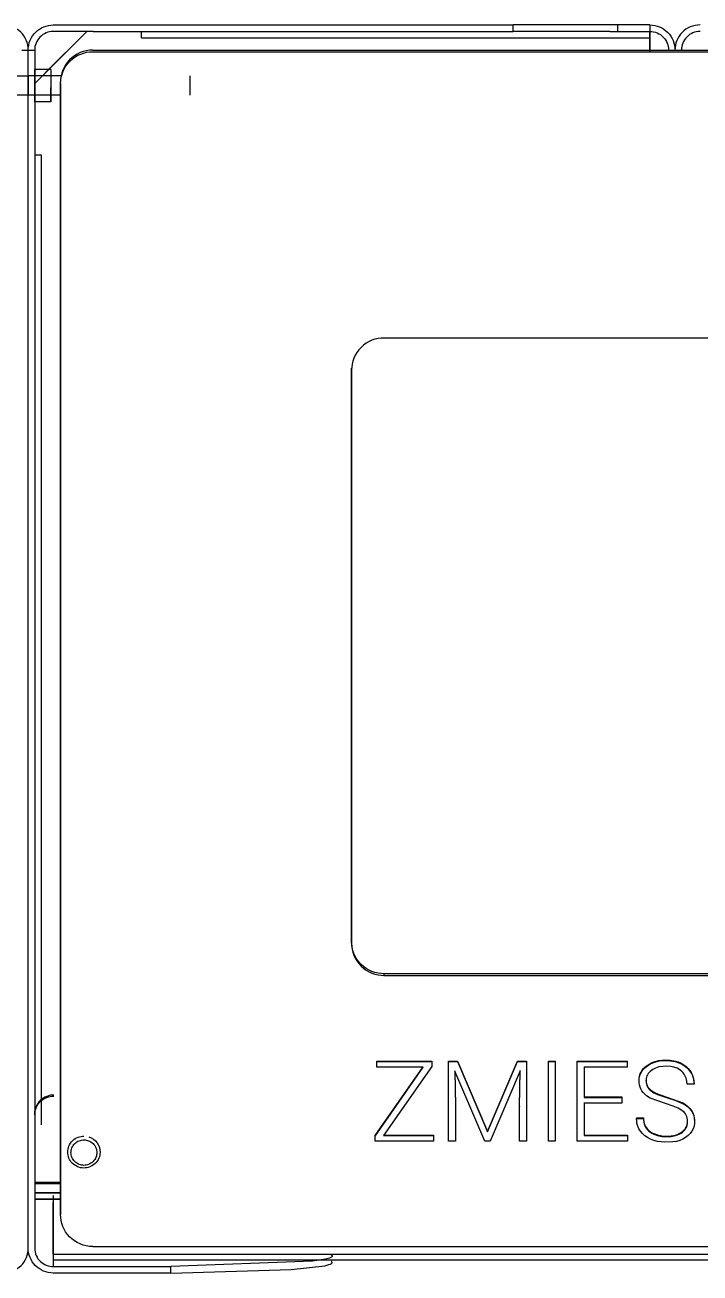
# Model space of a CAD drawing. Header units: millimetres. Extents: x 10366 to 28454, y 24552 to 29702.
# Drawn here: x 17984.3 to 18193, y 26669.4 to 27055.3 of the extents above; entities that cross this region are included whole.
import ezdxf

# ---------------------------------------------------------------- set-up
doc = ezdxf.new("R2010")
doc.units = ezdxf.units.MM
doc.header["$LTSCALE"] = 3
doc.layers.add('DomyÅ›lny', color=7, linetype='Continuous')

msp = doc.modelspace()

# ---------------------------------------------------------------- linework, layer by layer
at = {"layer": 'DomyÅ›lny'}
for p, q in [((17993.02, 27055.32), (18135.26, 27055.32)), ((18135.26, 27053.32), (18135.26, 27055.32)), ((18167.5, 27055.32), (18135.26, 27055.32)), ((18167.5, 27055.32), (18167.5, 27053.32)), ((18177.5, 27055.32), (18177.5, 27053.32)), ((18003.37, 27053.32), (17987.26, 27037.2)), ((17990.53, 27040.48), (18003.37, 27053.32)), ((18005.37, 27053.32), (17993.02, 27053.32)), ((18005.37, 27053.32), (18135.26, 27053.32)), ((18020.26, 27051.32), (18020.26, 27053.32)), ((18165.14, 27053.32), (18135.26, 27053.32)), ((18165.14, 27053.32), (18167.5, 27053.32)), ((18177.5, 27053.32), (18177.5, 27051.32)), ((18177.5, 27053.32), (18177.5, 27047.06)), ((18177.5, 27047.06), (18177.5, 27053.32)), ((17983.26, 27047.56), (17985.26, 27047.56)), ((17985.26, 26677.06), (17985.26, 27047.56)), ((17985.26, 26677.06), (17985.26, 27047.56)), ((17985.26, 27047.56), (17987.26, 27047.56)), ((17987.26, 27047.56), (17987.26, 26677.06)), ((18005.26, 27047.56), (18365.26, 27047.56)), ((18020.26, 27051.32), (18177.5, 27051.32)), ((18005.26, 27047.06), (18365.26, 27047.06)), ((17992.26, 27041.59), (17987.26, 27041.59)), ((17974.96, 27039.59), (17985.26, 27039.59)), ((17995.55, 27039.59), (17985.26, 27039.59)), ((17992.26, 27039.59), (17987.26, 27039.59)), ((17995.26, 26687.92), (17995.26, 27037.71)), ((17995.26, 27037.2), (17995.26, 26687.42)), ((17985.26, 27033.59), (17975.26, 27033.59)), ((17995.26, 27033.59), (17985.26, 27033.59)), ((17995.26, 27033.59), (17985.26, 27033.59)), ((17992.26, 27033.59), (17987.26, 27033.59)), ((17992.26, 27031.59), (17987.26, 27031.59)), ((17987.26, 27015.17), (17989.26, 27015.17)), ((17989.26, 27015.17), (17989.26, 26715.17)), ((18275.26, 26958.5), (18095.26, 26958.5)), ((18085.26, 26771.77), (18085.26, 26949.16)), ((18085.26, 26948.65), (18085.26, 26771.26)), ((18085.26, 26771.77), (18085.26, 26771.26)), ((18095.26, 26761.92), (18095.26, 26761.41)), ((18275.26, 26761.92), (18095.26, 26761.92)), ((18095.26, 26761.41), (18275.26, 26761.41)), ((18093.05, 26733.15), (18093.05, 26734.93)), ((18093.05, 26734.93), (18110.04, 26734.93)), ((18110.04, 26734.93), (18110.04, 26733.44)), ((18115.25, 26734.93), (18118.05, 26734.93)), ((18115.25, 26710.29), (18115.25, 26734.93)), ((18118.05, 26734.93), (18127.27, 26713.18)), ((18127.27, 26713.18), (18136.52, 26734.93)), ((18136.52, 26734.93), (18139.34, 26734.93)), ((18139.34, 26734.93), (18139.34, 26710.29)), ((18146.14, 26734.93), (18148.25, 26734.93)), ((18146.14, 26710.29), (18146.14, 26734.93)), ((18148.25, 26734.93), (18148.25, 26710.29)), ((18155.03, 26710.29), (18155.03, 26734.93)), ((18155.03, 26734.93), (18170.5, 26734.93)), ((18170.5, 26734.93), (18170.5, 26733.15)), ((18092.6, 26711.87), (18107.43, 26733.15)), ((18092.6, 26711.7), (18107.43, 26732.98)), ((18093.05, 26732.98), (18093.05, 26734.76)), ((18093.05, 26734.76), (18110.04, 26734.76)), ((18107.43, 26732.98), (18093.05, 26732.98)), ((18110.04, 26733.27), (18095.16, 26711.88)), ((18110.04, 26734.76), (18110.04, 26733.27)), ((18115.25, 26710.12), (18115.25, 26734.76)), ((18115.25, 26734.76), (18118.05, 26734.76)), ((18117.19, 26731.94), (18117.36, 26721.09)), ((18126.46, 26710.12), (18117.19, 26731.77)), ((18117.19, 26731.77), (18117.36, 26720.92)), ((18118.05, 26734.76), (18127.27, 26713.02)), ((18127.27, 26713.02), (18136.52, 26734.76)), ((18137.4, 26731.85), (18128.09, 26710.12)), ((18136.52, 26734.76), (18139.34, 26734.76)), ((18137.22, 26721.02), (18137.4, 26732.02)), ((18137.22, 26720.85), (18137.4, 26731.85)), ((18139.34, 26734.76), (18139.34, 26710.12)), ((18146.14, 26734.76), (18148.25, 26734.76)), ((18146.14, 26710.12), (18146.14, 26734.76)), ((18148.25, 26734.76), (18148.25, 26710.12)), ((18155.03, 26710.12), (18155.03, 26734.76)), ((18155.03, 26734.76), (18170.5, 26734.76)), ((18157.14, 26733.15), (18157.14, 26723.86)), ((18170.5, 26732.98), (18157.14, 26732.98)), ((18157.14, 26732.98), (18157.14, 26723.69)), ((18170.5, 26734.76), (18170.5, 26732.98)), ((18191.16, 26727.74), (18189.03, 26727.74)), ((18157.14, 26723.86), (18168.84, 26723.86)), ((18157.14, 26723.69), (18168.84, 26723.69)), ((18168.84, 26723.86), (18168.84, 26722.1)), ((18168.84, 26723.69), (18168.84, 26721.93)), ((18117.36, 26721.09), (18117.36, 26710.29)), ((18117.36, 26720.92), (18117.36, 26710.12)), ((18137.22, 26721.02), (18137.22, 26720.85)), ((18137.22, 26710.29), (18137.22, 26721.02)), ((18137.22, 26710.12), (18137.22, 26720.85)), ((18157.14, 26722.1), (18157.14, 26712.05)), ((18168.84, 26721.93), (18157.14, 26721.93)), ((18157.14, 26721.93), (18157.14, 26711.88)), ((18173.39, 26717.33), (18173.39, 26717.16)), ((18173.39, 26717.33), (18175.5, 26717.33)), ((18173.39, 26717.16), (18175.5, 26717.16)), ((18175.5, 26717.33), (18175.5, 26717.16)), ((18092.6, 26710.29), (18092.6, 26711.87)), ((18095.16, 26712.05), (18110.59, 26712.05)), ((18095.16, 26711.88), (18110.59, 26711.88)), ((18110.59, 26712.05), (18110.59, 26710.29)), ((18110.59, 26711.88), (18110.59, 26710.12)), ((18157.14, 26712.05), (18170.59, 26712.05)), ((18157.14, 26711.88), (18170.59, 26711.88)), ((18170.59, 26712.05), (18170.59, 26710.29)), ((18170.59, 26711.88), (18170.59, 26710.12)), ((18092.6, 26710.12), (18092.6, 26711.7)), ((18110.59, 26710.12), (18092.6, 26710.12)), ((18117.36, 26710.12), (18115.25, 26710.12)), ((18128.09, 26710.12), (18126.46, 26710.12)), ((18139.34, 26710.12), (18137.22, 26710.12)), ((18148.25, 26710.12), (18146.14, 26710.12)), ((18170.59, 26710.12), (18155.03, 26710.12)), ((17987.26, 26697.42), (17995.26, 26697.42)), ((17987.26, 26697.08), (17995.26, 26697.08)), ((17987.26, 26694.19), (17995.26, 26694.19)), ((17995.26, 26694.19), (17987.26, 26694.19)), ((17987.26, 26692.2), (17995.26, 26692.2)), ((17995.26, 26692.19), (17987.26, 26692.19)), ((17993.01, 26675.23), (17993.01, 26691.2)), ((17993.02, 26691.27), (17993.02, 26671.35)), ((17995.26, 26687.42), (17995.26, 26687.92)), ((18005.26, 26677.56), (18365.26, 26677.56)), ((17993.01, 26675.23), (18377.5, 26675.23)), ((18377.5, 26673.36), (17993.01, 26673.36)), ((17993.02, 26671.35), (18029.38, 26671.35)), ((18029.34, 26669.37), (17993.02, 26669.37)), ((18029.34, 26669.37), (18029.38, 26671.35))]:
    msp.add_line(p, q, dxfattribs=at)
for points in [[(17985.26, 27047.56, 0), (17985.22, 27048.33, 0), (17985.1, 27049.1, 0), (17984.91, 27049.85, 0), (17984.65, 27050.57, 0), (17984.31, 27051.26, 0), (17983.92, 27051.92, 0), (17983.46, 27052.53, 0), (17982.94, 27053.09, 0), (17982.37, 27053.59, 0), (17981.76, 27054.04, 0), (17981.11, 27054.43, 0), (17980.42, 27054.74, 0), (17979.71, 27054.99, 0), (17978.98, 27055.17, 0), (17978.24, 27055.28, 0), (17977.5, 27055.32, 0)], [(17985.26, 27047.56, 0), (17985.29, 27048.33, 0), (17985.41, 27049.1, 0), (17985.6, 27049.85, 0), (17985.86, 27050.57, 0), (17986.2, 27051.26, 0), (17986.6, 27051.92, 0), (17987.06, 27052.53, 0), (17987.57, 27053.09, 0), (17988.14, 27053.59, 0), (17988.75, 27054.04, 0), (17989.4, 27054.43, 0), (17990.09, 27054.74, 0), (17990.8, 27054.99, 0), (17991.53, 27055.17, 0), (17992.27, 27055.28, 0), (17993.02, 27055.32, 0)], [(18177.5, 27055.32, 0), (18177.5, 27055.32, 0), (18177.5, 27055.32, 0), (18177.5, 27055.32, 0), (18177.5, 27055.32, 0), (18177.5, 27055.32, 0), (18177.5, 27055.32, 0), (18177.5, 27055.32, 0), (18177.5, 27055.32, 0), (18177.5, 27055.32, 0), (18177.49, 27055.32, 0), (18177.49, 27055.32, 0), (18177.48, 27055.32, 0), (18177.43, 27055.32, 0), (18177.2, 27055.32, 0), (18176.26, 27055.32, 0), (18167.5, 27055.32, 0)], [(18177.5, 27055.32, 0), (18178.27, 27055.28, 0), (18179.04, 27055.16, 0), (18179.78, 27054.97, 0), (18180.51, 27054.71, 0), (18181.2, 27054.38, 0), (18181.85, 27053.98, 0), (18182.46, 27053.52, 0), (18183.03, 27053, 0), (18183.53, 27052.44, 0), (18183.98, 27051.82, 0), (18184.36, 27051.17, 0), (18184.68, 27050.49, 0), (18184.93, 27049.78, 0), (18185.11, 27049.05, 0), (18185.22, 27048.3, 0), (18185.26, 27047.56, 0)], [(18193.02, 27055.32, 0), (18192.24, 27055.28, 0), (18191.48, 27055.16, 0), (18190.73, 27054.97, 0), (18190, 27054.71, 0), (18189.31, 27054.38, 0), (18188.66, 27053.98, 0), (18188.05, 27053.52, 0), (18187.49, 27053, 0), (18186.98, 27052.44, 0), (18186.53, 27051.82, 0), (18186.15, 27051.17, 0), (18185.83, 27050.49, 0), (18185.58, 27049.78, 0), (18185.4, 27049.05, 0), (18185.29, 27048.3, 0), (18185.26, 27047.56, 0)], [(17993.02, 27053.32, 0), (17992.44, 27053.29, 0), (17991.87, 27053.2, 0), (17991.31, 27053.06, 0), (17990.77, 27052.86, 0), (17990.25, 27052.61, 0), (17989.77, 27052.32, 0), (17989.32, 27051.97, 0), (17988.9, 27051.59, 0), (17988.53, 27051.17, 0), (17988.2, 27050.71, 0), (17987.91, 27050.23, 0), (17987.68, 27049.72, 0), (17987.49, 27049.2, 0), (17987.36, 27048.66, 0), (17987.28, 27048.11, 0), (17987.26, 27047.56, 0)], [(18167.5, 27053.32, 0), (18177.5, 27053.32, 0)], [(18177.5, 27053.32, 0), (18178.08, 27053.29, 0), (18178.65, 27053.2, 0), (18179.2, 27053.06, 0), (18179.74, 27052.86, 0), (18180.26, 27052.61, 0), (18180.74, 27052.32, 0), (18181.19, 27051.97, 0), (18181.61, 27051.59, 0), (18181.98, 27051.17, 0), (18182.32, 27050.71, 0), (18182.6, 27050.23, 0), (18182.83, 27049.72, 0), (18183.02, 27049.2, 0), (18183.15, 27048.66, 0), (18183.23, 27048.11, 0), (18183.26, 27047.56, 0)], [(18193.02, 27053.32, 0), (18192.44, 27053.29, 0), (18191.87, 27053.2, 0), (18191.31, 27053.06, 0), (18190.77, 27052.86, 0), (18190.25, 27052.61, 0), (18189.77, 27052.32, 0), (18189.32, 27051.97, 0), (18188.9, 27051.59, 0), (18188.53, 27051.17, 0), (18188.2, 27050.71, 0), (18187.91, 27050.23, 0), (18187.68, 27049.72, 0), (18187.49, 27049.2, 0), (18187.36, 27048.66, 0), (18187.28, 27048.11, 0), (18187.26, 27047.56, 0)], [(18005.26, 27047.56, 0), (18004.23, 27047.51, 0), (18003.23, 27047.36, 0), (18002.25, 27047.1, 0), (18001.3, 27046.76, 0), (18000.4, 27046.32, 0), (17999.55, 27045.8, 0), (17998.77, 27045.2, 0), (17998.05, 27044.54, 0), (17997.4, 27043.81, 0), (17996.83, 27043.02, 0), (17996.35, 27042.19, 0), (17995.95, 27041.31, 0), (17995.64, 27040.42, 0), (17995.42, 27039.49, 0), (17995.29, 27038.61, 0), (17995.26, 27037.71, 0)], [(17995.26, 27037.2, 0), (17995.31, 27038.2, 0), (17995.46, 27039.18, 0), (17995.71, 27040.14, 0), (17996.06, 27041.06, 0), (17996.49, 27041.94, 0), (17997.01, 27042.77, 0), (17997.6, 27043.54, 0), (17998.27, 27044.25, 0), (17999, 27044.89, 0), (17999.78, 27045.45, 0), (18000.61, 27045.93, 0), (18001.49, 27046.33, 0), (18002.38, 27046.64, 0), (18003.31, 27046.87, 0), (18004.28, 27047.01, 0), (18005.26, 27047.06, 0)], [(17992.26, 27041.59, 0), (17992.26, 27041.59, 0), (17992.26, 27041.59, 0), (17992.26, 27041.59, 0), (17992.26, 27041.59, 0), (17992.26, 27041.59, 0), (17992.26, 27041.59, 0), (17992.26, 27041.59, 0), (17992.26, 27041.59, 0), (17992.26, 27041.59, 0), (17992.26, 27041.59, 0), (17992.26, 27041.58, 0), (17992.26, 27041.57, 0), (17992.26, 27041.51, 0), (17992.26, 27041.27, 0), (17992.26, 27038.69, 0), (17992.26, 27032.23, 0), (17992.26, 27031.59, 0), (17992.26, 27031.59, 0), (17992.26, 27031.59, 0), (17992.26, 27031.59, 0), (17992.26, 27031.59, 0), (17992.26, 27031.59, 0), (17992.26, 27031.59, 0), (17992.26, 27031.59, 0), (17992.26, 27031.59, 0), (17992.26, 27031.59, 0), (17992.26, 27031.59, 0), (17992.26, 27031.59, 0), (17992.26, 27031.59, 0), (17992.26, 27031.59, 0), (17992.26, 27031.59, 0), (17992.26, 27031.59, 0), (17992.26, 27031.59, 0), (17992.26, 27031.59, 0), (17992.26, 27031.61, 0), (17992.26, 27031.66, 0), (17992.26, 27031.9, 0), (17992.26, 27032.91, 0), (17992.26, 27035.9, 0)], [(17985.26, 27039.59, 0), (17985.26, 27039.59, 0), (17985.26, 27039.59, 0), (17985.26, 27039.59, 0), (17985.26, 27039.59, 0), (17985.26, 27039.59, 0), (17985.26, 27039.59, 0), (17985.26, 27039.59, 0), (17985.26, 27039.59, 0), (17985.26, 27039.59, 0), (17985.26, 27039.59, 0), (17985.26, 27039.59, 0), (17985.26, 27039.58, 0), (17985.26, 27039.57, 0), (17985.26, 27039.5, 0), (17985.26, 27039.22, 0), (17985.26, 27033.59, 0)], [(17985.26, 27039.59, 0), (17985.26, 27039.59, 0), (17985.26, 27039.59, 0), (17985.26, 27039.59, 0), (17985.26, 27039.59, 0), (17985.26, 27039.59, 0), (17985.26, 27039.59, 0), (17985.26, 27039.59, 0), (17985.26, 27039.59, 0), (17985.26, 27039.59, 0), (17985.26, 27039.59, 0), (17985.26, 27039.59, 0), (17985.26, 27039.58, 0), (17985.26, 27039.57, 0), (17985.26, 27039.5, 0), (17985.26, 27039.22, 0), (17985.26, 27033.59, 0)], [(17987.26, 27039.59, 0), (17987.26, 27039.59, 0), (17987.26, 27039.59, 0), (17987.26, 27039.59, 0), (17987.26, 27039.59, 0), (17987.26, 27039.59, 0), (17987.26, 27039.59, 0), (17987.26, 27039.59, 0), (17987.26, 27039.59, 0), (17987.26, 27039.59, 0), (17987.26, 27039.59, 0), (17987.26, 27039.59, 0), (17987.26, 27039.58, 0), (17987.26, 27039.57, 0), (17987.26, 27039.5, 0), (17987.26, 27039.22, 0), (17987.26, 27033.59, 0)], [(18035.26, 27039.59, 0), (18035.26, 27039.59, 0), (18035.26, 27039.59, 0), (18035.26, 27039.59, 0), (18035.26, 27039.59, 0), (18035.26, 27039.59, 0), (18035.26, 27039.59, 0), (18035.26, 27039.59, 0), (18035.26, 27039.59, 0), (18035.26, 27039.59, 0), (18035.26, 27039.59, 0), (18035.26, 27039.59, 0), (18035.26, 27039.58, 0), (18035.26, 27039.57, 0), (18035.26, 27039.5, 0), (18035.26, 27039.22, 0), (18035.26, 27033.59, 0)], [(18095.26, 26958.5, 0), (18094.36, 26958.46, 0), (18093.44, 26958.34, 0), (18092.5, 26958.12, 0), (18091.57, 26957.81, 0), (18090.66, 26957.4, 0), (18089.78, 26956.9, 0), (18088.95, 26956.3, 0), (18088.18, 26955.62, 0), (18087.49, 26954.86, 0), (18086.89, 26954.04, 0), (18086.37, 26953.17, 0), (18085.96, 26952.28, 0), (18085.64, 26951.36, 0), (18085.42, 26950.44, 0), (18085.3, 26949.53, 0), (18085.26, 26948.65, 0)], [(18095.26, 26761.92, 0), (18094.36, 26761.96, 0), (18093.44, 26762.08, 0), (18092.5, 26762.3, 0), (18091.57, 26762.61, 0), (18090.66, 26763.02, 0), (18089.78, 26763.52, 0), (18088.95, 26764.12, 0), (18088.18, 26764.8, 0), (18087.49, 26765.56, 0), (18086.89, 26766.38, 0), (18086.37, 26767.24, 0), (18085.96, 26768.14, 0), (18085.64, 26769.06, 0), (18085.42, 26769.98, 0), (18085.3, 26770.88, 0), (18085.26, 26771.77, 0)], [(18085.26, 26771.26, 0), (18085.3, 26770.38, 0), (18085.42, 26769.47, 0), (18085.64, 26768.55, 0), (18085.96, 26767.63, 0), (18086.37, 26766.73, 0), (18086.89, 26765.87, 0), (18087.49, 26765.05, 0), (18088.18, 26764.29, 0), (18088.95, 26763.61, 0), (18089.78, 26763.01, 0), (18090.66, 26762.51, 0), (18091.57, 26762.1, 0), (18092.5, 26761.79, 0), (18093.44, 26761.57, 0), (18094.36, 26761.45, 0), (18095.26, 26761.41, 0)], [(18174.18, 26728.92, 0), (18174.21, 26729.62, 0), (18174.33, 26730.29, 0), (18174.52, 26730.93, 0), (18174.79, 26731.53, 0), (18175.14, 26732.1, 0), (18175.57, 26732.63, 0), (18176.07, 26733.12, 0), (18176.65, 26733.59, 0), (18177.28, 26734, 0), (18177.96, 26734.35, 0), (18178.68, 26734.65, 0), (18180.25, 26735.07, 0), (18181.98, 26735.26, 0), (18183.78, 26735.21, 0), (18185.44, 26734.91, 0), (18186.22, 26734.66, 0), (18186.96, 26734.35, 0), (18187.66, 26733.98, 0), (18188.3, 26733.57, 0), (18188.87, 26733.1, 0), (18189.39, 26732.58, 0), (18189.85, 26732.01, 0), (18190.25, 26731.4, 0), (18190.58, 26730.75, 0), (18190.83, 26730.08, 0), (18191.01, 26729.38, 0), (18191.12, 26728.66, 0), (18191.16, 26727.91, 0)], [(18189.18, 26716.18, 0), (18189.15, 26716.73, 0), (18189.07, 26717.25, 0), (18188.93, 26717.74, 0), (18188.73, 26718.19, 0), (18188.48, 26718.61, 0), (18188.17, 26719, 0), (18187.81, 26719.35, 0), (18187.37, 26719.68, 0), (18186.23, 26720.33, 0), (18184.72, 26720.95, 0), (18177.63, 26723.47, 0), (18176.5, 26724.2, 0), (18175.94, 26724.67, 0), (18175.46, 26725.17, 0), (18175.06, 26725.71, 0), (18174.73, 26726.28, 0), (18174.48, 26726.88, 0), (18174.3, 26727.52, 0), (18174.2, 26728.19, 0), (18174.18, 26728.88, 0), (18174.22, 26729.53, 0), (18174.34, 26730.16, 0), (18174.52, 26730.75, 0), (18174.77, 26731.31, 0), (18175.09, 26731.85, 0), (18175.47, 26732.35, 0), (18175.93, 26732.82, 0), (18176.45, 26733.27, 0), (18177.03, 26733.67, 0), (18177.64, 26734.03, 0), (18178.99, 26734.58, 0), (18180.48, 26734.94, 0), (18182.12, 26735.09, 0), (18183.81, 26735.04, 0), (18185.36, 26734.76, 0), (18186.79, 26734.26, 0), (18188.07, 26733.55, 0), (18188.64, 26733.13, 0), (18189.15, 26732.67, 0), (18189.6, 26732.16, 0), (18190.01, 26731.61, 0), (18190.36, 26731.02, 0), (18190.65, 26730.41, 0), (18190.87, 26729.78, 0), (18191.03, 26729.12, 0), (18191.13, 26728.44, 0), (18191.16, 26727.74, 0)], [(18189.03, 26727.74, 0), (18188.95, 26728.74, 0), (18188.86, 26729.21, 0), (18188.73, 26729.66, 0), (18188.56, 26730.09, 0), (18188.35, 26730.5, 0), (18188.1, 26730.88, 0), (18187.82, 26731.24, 0), (18187.5, 26731.59, 0), (18186.75, 26732.2, 0), (18185.9, 26732.68, 0), (18184.95, 26733.02, 0), (18183.89, 26733.24, 0), (18182.73, 26733.32, 0), (18181.47, 26733.27, 0), (18180.32, 26733.09, 0), (18179.29, 26732.77, 0), (18178.39, 26732.32, 0), (18177.98, 26732.04, 0), (18177.61, 26731.74, 0), (18177.29, 26731.42, 0), (18177.02, 26731.08, 0), (18176.79, 26730.71, 0), (18176.6, 26730.33, 0), (18176.46, 26729.92, 0), (18176.36, 26729.5, 0), (18176.31, 26729.05, 0), (18176.31, 26728.6, 0), (18176.35, 26728.16, 0), (18176.43, 26727.74, 0), (18176.56, 26727.35, 0), (18176.73, 26726.97, 0), (18176.95, 26726.62, 0), (18177.22, 26726.28, 0), (18177.52, 26725.97, 0), (18177.88, 26725.67, 0), (18178.73, 26725.12, 0), (18179.81, 26724.6, 0), (18182.6, 26723.65, 0), (18185.5, 26722.76, 0), (18187.64, 26721.84, 0), (18188.45, 26721.36, 0), (18189.16, 26720.83, 0), (18189.77, 26720.26, 0), (18190.28, 26719.64, 0), (18190.69, 26718.98, 0), (18190.99, 26718.26, 0), (18191.2, 26717.48, 0), (18191.3, 26716.64, 0), (18191.29, 26715.73, 0), (18191.16, 26714.82, 0), (18190.9, 26713.98, 0), (18190.51, 26713.21, 0), (18189.98, 26712.5, 0), (18189.33, 26711.85, 0), (18188.55, 26711.27, 0), (18187.68, 26710.78, 0), (18186.73, 26710.39, 0), (18185.7, 26710.09, 0), (18184.58, 26709.9, 0), (18182.15, 26709.79, 0), (18180.97, 26709.89, 0), (18179.84, 26710.09, 0), (18178.76, 26710.39, 0), (18177.72, 26710.78, 0), (18176.78, 26711.26, 0), (18175.94, 26711.82, 0), (18175.23, 26712.47, 0), (18174.62, 26713.19, 0), (18174.13, 26713.98, 0), (18173.77, 26714.82, 0), (18173.52, 26715.72, 0), (18173.42, 26716.43, 0), (18173.39, 26717.16, 0)], [(18176.3, 26728.94, 0), (18176.34, 26728.37, 0), (18176.45, 26727.83, 0), (18176.64, 26727.33, 0), (18176.9, 26726.86, 0), (18177.24, 26726.43, 0), (18177.65, 26726.03, 0), (18178.14, 26725.66, 0), (18179.38, 26724.96, 0), (18180.98, 26724.32, 0), (18187.72, 26721.97, 0), (18188.56, 26721.46, 0), (18189.28, 26720.89, 0), (18189.9, 26720.28, 0), (18190.41, 26719.62, 0), (18190.8, 26718.91, 0), (18191.09, 26718.13, 0), (18191.25, 26717.29, 0), (18191.31, 26716.38, 0)], [(17993.15, 26724.42, 0), (17992.62, 26724.4, 0), (17992.07, 26724.32, 0), (17991.53, 26724.2, 0), (17990.98, 26724.01, 0), (17990.44, 26723.77, 0), (17989.92, 26723.47, 0), (17989.43, 26723.12, 0), (17988.98, 26722.72, 0), (17988.57, 26722.27, 0), (17988.22, 26721.79, 0), (17987.91, 26721.28, 0), (17987.67, 26720.75, 0), (17987.48, 26720.21, 0), (17987.35, 26719.67, 0), (17987.28, 26719.14, 0), (17987.26, 26718.61, 0)], [(17987.26, 26718.28, 0), (17987.28, 26718.8, 0), (17987.35, 26719.33, 0), (17987.48, 26719.87, 0), (17987.67, 26720.41, 0), (17987.91, 26720.94, 0), (17988.22, 26721.45, 0), (17988.57, 26721.93, 0), (17988.98, 26722.38, 0), (17989.43, 26722.78, 0), (17989.92, 26723.13, 0), (17990.44, 26723.43, 0), (17990.98, 26723.67, 0), (17991.53, 26723.86, 0), (17992.07, 26723.98, 0), (17992.62, 26724.06, 0), (17993.15, 26724.08, 0)], [(18175.5, 26717.33, 0), (18175.52, 26716.74, 0), (18175.6, 26716.18, 0), (18175.74, 26715.64, 0), (18175.93, 26715.14, 0), (18176.17, 26714.67, 0), (18176.46, 26714.23, 0), (18176.81, 26713.81, 0), (18177.21, 26713.43, 0), (18177.66, 26713.08, 0), (18178.16, 26712.76, 0), (18178.68, 26712.49, 0), (18179.85, 26712.07, 0), (18181.15, 26711.81, 0), (18182.59, 26711.71, 0), (18184.09, 26711.79, 0), (18185.43, 26712.05, 0), (18186.04, 26712.25, 0), (18186.6, 26712.5, 0), (18187.13, 26712.79, 0), (18187.61, 26713.13, 0), (18188.02, 26713.5, 0), (18188.38, 26713.9, 0), (18188.67, 26714.33, 0), (18188.89, 26714.79, 0), (18189.05, 26715.28, 0), (18189.15, 26715.8, 0), (18189.18, 26716.35, 0)], [(18175.5, 26717.16, 0), (18175.52, 26716.57, 0), (18175.6, 26716.01, 0), (18175.74, 26715.48, 0), (18175.93, 26714.97, 0), (18176.17, 26714.5, 0), (18176.46, 26714.06, 0), (18176.81, 26713.64, 0), (18177.21, 26713.26, 0), (18177.66, 26712.91, 0), (18178.16, 26712.59, 0), (18178.68, 26712.32, 0), (18179.85, 26711.9, 0), (18181.15, 26711.64, 0), (18182.59, 26711.54, 0), (18184.09, 26711.62, 0), (18185.43, 26711.88, 0), (18186.04, 26712.08, 0), (18186.6, 26712.33, 0), (18187.13, 26712.62, 0), (18187.61, 26712.96, 0), (18188.02, 26713.33, 0), (18188.38, 26713.73, 0), (18188.67, 26714.16, 0), (18188.89, 26714.62, 0), (18189.05, 26715.11, 0), (18189.15, 26715.63, 0), (18189.18, 26716.18, 0)], [(17997.48, 26706.78, 0), (17997.5, 26707.22, 0), (17997.57, 26707.68, 0), (17997.68, 26708.14, 0), (17997.84, 26708.6, 0), (17998.04, 26709.05, 0), (17998.3, 26709.49, 0), (17998.61, 26709.9, 0), (17998.96, 26710.28, 0), (17999.35, 26710.62, 0), (17999.76, 26710.92, 0), (18000.21, 26711.17, 0), (18000.66, 26711.37, 0), (18001.13, 26711.52, 0), (18001.6, 26711.63, 0), (18002.06, 26711.69, 0), (18002.51, 26711.71, 0)], [(18003.97, 26711.48, 0), (18004.71, 26711.19, 0), (18005.4, 26710.78, 0), (18006.03, 26710.25, 0), (18006.56, 26709.63, 0), (18006.97, 26708.95, 0), (18007.26, 26708.22, 0), (18007.43, 26707.49, 0), (18007.48, 26706.78, 0)], [(18007.48, 26706.78, 0), (18007.46, 26706.28, 0), (18007.38, 26705.8, 0), (18007.26, 26705.32, 0), (18007.09, 26704.85, 0), (18006.87, 26704.41, 0), (18006.61, 26703.99, 0), (18006.3, 26703.6, 0), (18005.97, 26703.24, 0), (18005.59, 26702.91, 0), (18005.19, 26702.62, 0), (18004.75, 26702.38, 0), (18004.3, 26702.18, 0), (18003.84, 26702.02, 0), (18003.37, 26701.92, 0), (18002.89, 26701.85, 0), (18002.41, 26701.84, 0), (18001.91, 26701.87, 0), (18001.42, 26701.95, 0), (18000.94, 26702.08, 0), (18000.48, 26702.25, 0), (18000.04, 26702.47, 0), (17999.63, 26702.72, 0), (17999.25, 26703.01, 0), (17998.9, 26703.33, 0), (17998.58, 26703.69, 0), (17998.29, 26704.08, 0), (17998.05, 26704.49, 0), (17997.85, 26704.92, 0), (17997.69, 26705.37, 0), (17997.57, 26705.83, 0), (17997.5, 26706.31, 0), (17997.48, 26706.78, 0)], [(17993.01, 26693.32, 0), (17993.01, 26693.3, 0), (17993.01, 26693.19, 0), (17993.01, 26692.77, 0), (17993.01, 26691.2, 0)], [(18005.26, 26677.56, 0), (18004.24, 26677.62, 0), (18003.23, 26677.77, 0), (18002.25, 26678.02, 0), (18001.31, 26678.36, 0), (18000.41, 26678.8, 0), (17999.56, 26679.32, 0), (17998.78, 26679.91, 0), (17998.06, 26680.58, 0), (17997.41, 26681.3, 0), (17996.84, 26682.09, 0), (17996.36, 26682.92, 0), (17995.96, 26683.79, 0), (17995.65, 26684.68, 0), (17995.43, 26685.61, 0), (17995.3, 26686.5, 0), (17995.26, 26687.42, 0)], [(17977.5, 26669.37, 0), (17978.28, 26669.41, 0), (17979.06, 26669.52, 0), (17979.82, 26669.72, 0), (17980.54, 26669.98, 0), (17981.24, 26670.32, 0), (17981.89, 26670.72, 0), (17982.5, 26671.18, 0), (17983.06, 26671.7, 0), (17983.56, 26672.26, 0), (17984, 26672.86, 0), (17984.38, 26673.51, 0), (17984.69, 26674.18, 0), (17984.94, 26674.87, 0), (17985.11, 26675.58, 0), (17985.22, 26676.31, 0), (17985.26, 26677.06, 0)], [(17993.02, 26669.37, 0), (17992.23, 26669.41, 0), (17991.45, 26669.52, 0), (17990.69, 26669.72, 0), (17989.97, 26669.98, 0), (17989.27, 26670.32, 0), (17988.62, 26670.72, 0), (17988.01, 26671.18, 0), (17987.45, 26671.7, 0), (17986.95, 26672.26, 0), (17986.51, 26672.86, 0), (17986.13, 26673.51, 0), (17985.82, 26674.18, 0), (17985.58, 26674.87, 0), (17985.4, 26675.58, 0), (17985.29, 26676.31, 0), (17985.26, 26677.06, 0)], [(17987.26, 26677.06, 0), (17987.29, 26676.48, 0), (17987.38, 26675.9, 0), (17987.52, 26675.35, 0), (17987.72, 26674.81, 0), (17987.98, 26674.29, 0), (17988.28, 26673.81, 0), (17988.62, 26673.36, 0), (17989.01, 26672.96, 0), (17989.43, 26672.59, 0), (17989.89, 26672.27, 0), (17990.36, 26671.99, 0), (17990.86, 26671.76, 0), (17991.39, 26671.58, 0), (17991.91, 26671.45, 0), (17992.45, 26671.38, 0), (17993.02, 26671.35, 0)], [(17993.01, 26675.23, 0), (17993.01, 26673.84, 0), (17993.01, 26673.46, 0), (17993.01, 26673.38, 0), (17993.01, 26673.36, 0), (17993.01, 26673.36, 0), (17993.01, 26673.36, 0), (17993.01, 26673.36, 0), (17993.01, 26673.36, 0), (17993.01, 26673.36, 0), (17993.01, 26673.36, 0), (17993.01, 26673.36, 0), (17993.01, 26673.36, 0), (17993.01, 26673.36, 0), (17993.01, 26673.36, 0), (17993.01, 26673.36, 0), (17993.01, 26673.36, 0), (17993.01, 26673.36, 0), (17993.01, 26673.36, 0), (17993.01, 26673.36, 0), (17993.01, 26673.36, 0), (17993.01, 26673.36, 0), (17993.01, 26673.37, 0)], [(18078.97, 26674.96, 0), (18079.1, 26674.88, 0), (18079.15, 26674.83, 0), (18079.2, 26674.79, 0), (18079.23, 26674.75, 0), (18079.26, 26674.7, 0), (18079.27, 26674.66, 0), (18079.28, 26674.64, 0), (18079.28, 26674.62, 0), (18079.28, 26674.59, 0), (18079.28, 26674.57, 0), (18079.28, 26674.55, 0), (18079.28, 26674.53, 0), (18079.27, 26674.51, 0), (18079.25, 26674.46, 0), (18079.22, 26674.42, 0), (18079.18, 26674.38, 0), (18079.13, 26674.34, 0), (18079.01, 26674.25, 0), (18078.85, 26674.17, 0), (18078.43, 26674, 0), (18077.2, 26673.66, 0), (18073.19, 26673.04, 0), (18029.38, 26671.35, 0)], [(18029.34, 26669.37, 0), (18066.62, 26670.45, 0), (18076.96, 26671.64, 0), (18078.26, 26671.97, 0), (18078.71, 26672.13, 0), (18078.88, 26672.22, 0), (18079.02, 26672.3, 0), (18079.13, 26672.39, 0), (18079.17, 26672.43, 0), (18079.2, 26672.47, 0), (18079.23, 26672.51, 0), (18079.24, 26672.53, 0), (18079.24, 26672.56, 0), (18079.25, 26672.58, 0), (18079.25, 26672.6, 0), (18079.25, 26672.62, 0), (18079.25, 26672.64, 0), (18079.24, 26672.66, 0), (18079.24, 26672.68, 0), (18079.22, 26672.72, 0), (18079.19, 26672.77, 0), (18079.16, 26672.81, 0), (18079.11, 26672.85, 0), (18079.06, 26672.89, 0), (18078.93, 26672.98, 0)]]:
    msp.add_polyline3d(points, dxfattribs=at)
for points in [[(17987.26, 27041.59, 0), (17987.26, 27041.59, 0), (17987.26, 27041.59, 0), (17987.26, 27041.59, 0), (17987.26, 27041.59, 0), (17987.26, 27041.59, 0), (17987.26, 27041.59, 0), (17987.26, 27041.59, 0), (17987.26, 27041.59, 0), (17987.26, 27041.59, 0), (17987.26, 27041.59, 0), (17987.26, 27041.58, 0), (17987.26, 27041.55, 0), (17987.26, 27041.44, 0), (17987.26, 27040.97, 0), (17987.26, 27032.34, 0), (17987.26, 27031.61, 0), (17987.26, 27031.59, 0), (17987.26, 27031.59, 0), (17987.26, 27031.59, 0), (17987.26, 27031.59, 0), (17987.26, 27031.59, 0), (17987.26, 27031.59, 0), (17987.26, 27031.59, 0), (17987.26, 27031.59, 0), (17987.26, 27031.59, 0), (17987.26, 27031.59, 0), (17987.26, 27031.59, 0), (17987.26, 27031.59, 0), (17987.26, 27031.59, 0), (17987.26, 27031.59, 0), (17987.26, 27031.59, 0), (17987.26, 27031.59, 0), (17987.26, 27031.6, 0), (17987.26, 27031.62, 0), (17987.26, 27031.73, 0), (17987.26, 27032.2, 0)], [(17998.48, 26706.61, 0), (17998.5, 26706.96, 0), (17998.55, 26707.33, 0), (17998.64, 26707.69, 0), (17998.76, 26708.06, 0), (17998.93, 26708.42, 0), (17999.13, 26708.77, 0), (17999.38, 26709.09, 0), (17999.65, 26709.4, 0), (17999.96, 26709.67, 0), (18000.29, 26709.91, 0), (18000.64, 26710.11, 0), (18001.01, 26710.28, 0), (18001.38, 26710.4, 0), (18001.75, 26710.49, 0), (18002.12, 26710.54, 0), (18002.48, 26710.55, 0), (18002.84, 26710.54, 0), (18003.21, 26710.49, 0), (18003.58, 26710.4, 0), (18003.95, 26710.28, 0), (18004.32, 26710.11, 0), (18004.67, 26709.91, 0), (18005, 26709.67, 0), (18005.31, 26709.4, 0), (18005.59, 26709.09, 0), (18005.83, 26708.77, 0), (18006.03, 26708.42, 0), (18006.2, 26708.06, 0), (18006.33, 26707.69, 0), (18006.41, 26707.33, 0), (18006.46, 26706.96, 0), (18006.48, 26706.61, 0), (18006.46, 26706.26, 0), (18006.41, 26705.89, 0), (18006.33, 26705.53, 0), (18006.2, 26705.16, 0), (18006.03, 26704.8, 0), (18005.83, 26704.45, 0), (18005.59, 26704.13, 0), (18005.31, 26703.82, 0), (18005, 26703.55, 0), (18004.67, 26703.31, 0), (18004.32, 26703.11, 0), (18003.95, 26702.94, 0), (18003.58, 26702.82, 0), (18003.21, 26702.73, 0), (18002.84, 26702.68, 0), (18002.48, 26702.67, 0), (18002.12, 26702.68, 0), (18001.75, 26702.73, 0), (18001.38, 26702.82, 0), (18001.01, 26702.94, 0), (18000.64, 26703.11, 0), (18000.29, 26703.31, 0), (17999.96, 26703.55, 0), (17999.65, 26703.82, 0), (17999.38, 26704.13, 0), (17999.13, 26704.45, 0), (17998.93, 26704.8, 0), (17998.76, 26705.16, 0), (17998.64, 26705.53, 0), (17998.55, 26705.89, 0), (17998.5, 26706.26, 0)]]:
    msp.add_polyline3d(points, close=True, dxfattribs=at)

doc.saveas('drawing.dxf')
